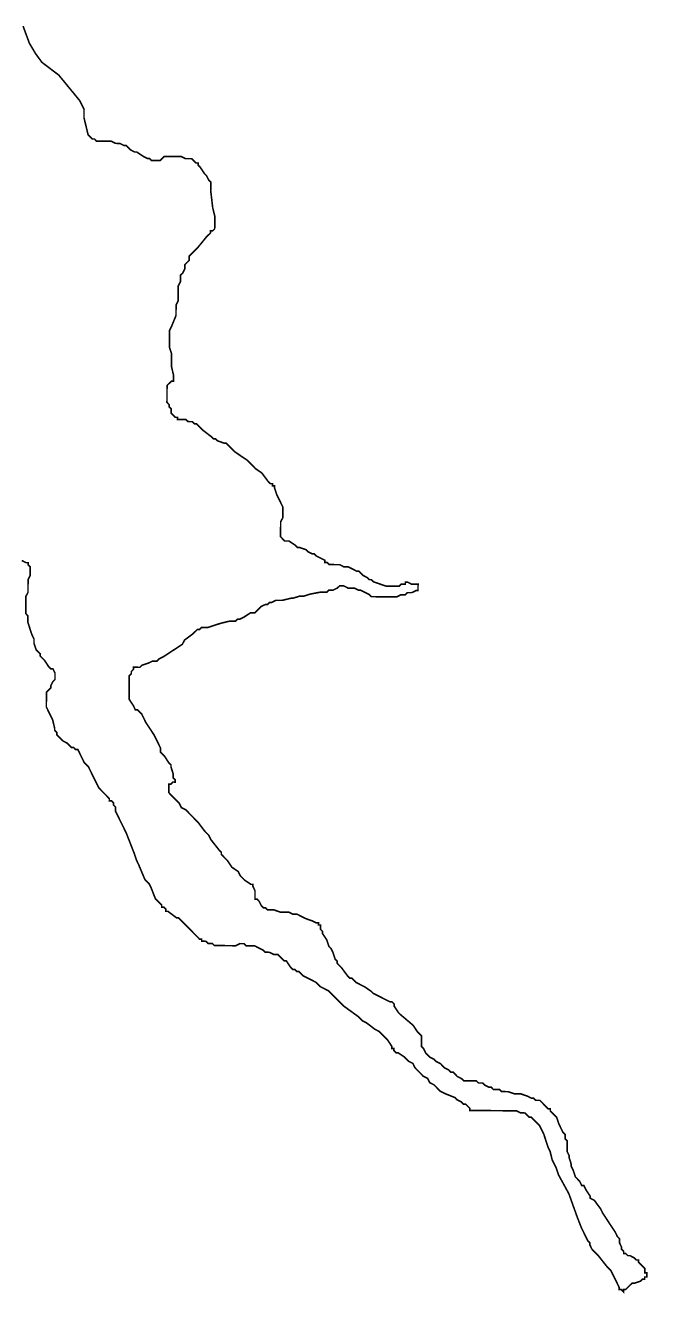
# Model space of a CAD drawing. Header units: metres. Extents: x 290190 to 339802, y 1811045 to 1991312.
# Drawn here: x 321992 to 323174, y 1872990 to 1875399 of the extents above; entities that cross this region are included whole.
import ezdxf

# ---------------------------------------------------------------- set-up
doc = ezdxf.new("R2010")
doc.units = ezdxf.units.M
doc.header["$MEASUREMENT"] = 0
doc.layers.add('HAZARDS LINE', color=1, linetype='Continuous')

msp = doc.modelspace()

# ---------------------------------------------------------------- linework, layer by layer
at = {"layer": 'HAZARDS LINE', "lineweight": 18}
msp.add_lwpolyline([(321985.7, 1874382.5, 3.02, 3.02, 0), (321993.7, 1874378.4, 3.02, 3.02, 0), (321997.8, 1874378.4, 3.02, 3.02, 0), (321997.7, 1874374.3, 3.02, 3.02, 0), (322001.7, 1874370.3, 3.02, 3.02, 0), (322001.7, 1874362.2, 3.02, 3.02, 0), (322001.6, 1874354.2, 3.02, 3.02, 0), (321997.6, 1874346.2, 3.02, 3.02, 0), (321997.4, 1874322, 3.02, 3.02, 0), (321993.3, 1874314, 3.02, 3.02, 0), (321993.2, 1874297.9, 3.02, 3.02, 0), (321993.2, 1874293.8, 3.02, 3.02, 0), (321993.2, 1874285.8, 3.02, 3.02, 0), (321993.1, 1874281.8, 3.02, 3.02, 0), (321997.1, 1874277.7, 3.02, 3.02, 0), (321997.1, 1874265.6, 3.02, 3.02, 0), (322001, 1874253.5, 3.02, 3.02, 0), (322005, 1874241.4, 3.02, 3.02, 0), (322008.9, 1874233.3, 3.02, 3.02, 0), (322008.9, 1874225.3, 3.02, 3.02, 0), (322012.8, 1874213.2, 3.02, 3.02, 0), (322016.8, 1874209.1, 3.02, 3.02, 0), (322020.8, 1874205.1, 3.02, 3.02, 0), (322020.8, 1874201, 3.02, 3.02, 0), (322024.8, 1874197, 3.02, 3.02, 0), (322028.8, 1874192.9, 3.02, 3.02, 0), (322036.8, 1874180.8, 3.02, 3.02, 0), (322040.8, 1874176.8, 3.02, 3.02, 0), (322044.8, 1874176.7, 3.02, 3.02, 0), (322048.8, 1874168.7, 3.02, 3.02, 0), (322048.8, 1874164.6, 3.02, 3.02, 0), (322048.7, 1874160.6, 3.02, 3.02, 0), (322048.7, 1874156.6, 3.02, 3.02, 0), (322044.7, 1874152.6, 3.02, 3.02, 0), (322040.6, 1874144.5, 3.02, 3.02, 0), (322040.6, 1874140.5, 3.02, 3.02, 0), (322036.5, 1874136.5, 3.02, 3.02, 0), (322032.5, 1874132.5, 3.02, 3.02, 0), (322032.4, 1874128.5, 3.02, 3.02, 0), (322032.4, 1874124.5, 3.02, 3.02, 0), (322032.4, 1874120.4, 3.02, 3.02, 0), (322032.4, 1874116.4, 3.02, 3.02, 0), (322032.3, 1874112.4, 3.02, 3.02, 0), (322032.3, 1874108.4, 3.02, 3.02, 0), (322032.3, 1874104.3, 3.02, 3.02, 0), (322040.2, 1874088.2, 3.02, 3.02, 0), (322044.2, 1874080.1, 3.02, 3.02, 0), (322048.1, 1874064, 3.02, 3.02, 0), (322048.1, 1874059.9, 3.02, 3.02, 0), (322052.1, 1874055.9, 3.02, 3.02, 0), (322052.1, 1874051.8, 3.02, 3.02, 0), (322056.1, 1874047.8, 3.02, 3.02, 0), (322060.1, 1874043.7, 3.02, 3.02, 0), (322064.1, 1874039.7, 3.02, 3.02, 0), (322072.1, 1874035.6, 3.02, 3.02, 0), (322076.1, 1874031.6, 3.02, 3.02, 0), (322080.1, 1874027.5, 3.02, 3.02, 0), (322084.1, 1874027.5, 3.02, 3.02, 0), (322088.1, 1874023.4, 3.02, 3.02, 0), (322092.2, 1874023.4, 3.02, 3.02, 0), (322104.1, 1873999.2, 3.02, 3.02, 0), (322112.1, 1873991.1, 3.02, 3.02, 0), (322124, 1873966.8, 3.02, 3.02, 0), (322128, 1873958.7, 3.02, 3.02, 0), (322132, 1873950.7, 3.02, 3.02, 0), (322136, 1873946.6, 3.02, 3.02, 0), (322140, 1873942.6, 3.02, 3.02, 0), (322144, 1873938.5, 3.02, 3.02, 0), (322152, 1873930.4, 3.02, 3.02, 0), (322151.9, 1873926.4, 3.02, 3.02, 0), (322156, 1873926.4, 3.02, 3.02, 0), (322160, 1873922.3, 3.02, 3.02, 0), (322159.9, 1873918.3, 3.02, 3.02, 0), (322163.9, 1873914.2, 3.02, 3.02, 0), (322163.9, 1873906.2, 3.02, 3.02, 0), (322171.8, 1873890, 3.02, 3.02, 0), (322175.8, 1873881.9, 3.02, 3.02, 0), (322183.8, 1873865.8, 3.02, 3.02, 0), (322199.6, 1873825.4, 3.02, 3.02, 0), (322203.6, 1873813.3, 3.02, 3.02, 0), (322207.5, 1873805.2, 3.02, 3.02, 0), (322219.4, 1873777, 3.02, 3.02, 0), (322227.4, 1873768.8, 3.02, 3.02, 0), (322231.4, 1873760.8, 3.02, 3.02, 0), (322239.3, 1873740.6, 3.02, 3.02, 0), (322247.3, 1873732.5, 3.02, 3.02, 0), (322251.3, 1873728.4, 3.02, 3.02, 0), (322251.3, 1873724.4, 3.02, 3.02, 0), (322255.3, 1873724.4, 3.02, 3.02, 0), (322259.3, 1873720.3, 3.02, 3.02, 0), (322259.3, 1873716.3, 3.02, 3.02, 0), (322263.3, 1873716.3, 3.02, 3.02, 0), (322279.4, 1873704.1, 3.02, 3.02, 0), (322283.4, 1873704.1, 3.02, 3.02, 0), (322287.4, 1873700, 3.02, 3.02, 0), (322291.4, 1873696, 3.02, 3.02, 0), (322299.4, 1873687.9, 3.02, 3.02, 0), (322303.4, 1873683.8, 3.02, 3.02, 0), (322315.4, 1873671.6, 3.02, 3.02, 0), (322319.4, 1873667.6, 3.02, 3.02, 0), (322323.4, 1873663.5, 3.02, 3.02, 0), (322327.4, 1873663.5, 3.02, 3.02, 0), (322327.4, 1873659.5, 3.02, 3.02, 0), (322331.4, 1873659.5, 3.02, 3.02, 0), (322335.5, 1873659.4, 3.02, 3.02, 0), (322339.5, 1873655.4, 3.02, 3.02, 0), (322347.5, 1873655.3, 3.02, 3.02, 0), (322351.5, 1873651.3, 3.02, 3.02, 0), (322355.5, 1873651.3, 3.02, 3.02, 0), (322359.6, 1873651.2, 3.02, 3.02, 0), (322367.6, 1873651.2, 3.02, 3.02, 0), (322371.6, 1873651.2, 3.02, 3.02, 0), (322375.7, 1873651.1, 3.02, 3.02, 0), (322379.7, 1873651.1, 3.02, 3.02, 0), (322391.8, 1873651, 3.02, 3.02, 0), (322399.8, 1873655, 3.02, 3.02, 0), (322407.9, 1873654.9, 3.02, 3.02, 0), (322411.9, 1873650.9, 3.02, 3.02, 0), (322415.9, 1873650.9, 3.02, 3.02, 0), (322420, 1873650.8, 3.02, 3.02, 0), (322428, 1873650.8, 3.02, 3.02, 0), (322436, 1873646.7, 3.02, 3.02, 0), (322444.1, 1873642.6, 3.02, 3.02, 0), (322448.1, 1873638.6, 3.02, 3.02, 0), (322452.1, 1873638.6, 3.02, 3.02, 0), (322456.1, 1873638.5, 3.02, 3.02, 0), (322464.1, 1873634.5, 3.02, 3.02, 0), (322468.2, 1873634.4, 3.02, 3.02, 0), (322472.2, 1873634.4, 3.02, 3.02, 0), (322476.2, 1873630.4, 3.02, 3.02, 0), (322480.2, 1873626.3, 3.02, 3.02, 0), (322484.2, 1873622.3, 3.02, 3.02, 0), (322488.2, 1873622.2, 3.02, 3.02, 0), (322496.2, 1873610.1, 3.02, 3.02, 0), (322500.2, 1873606, 3.02, 3.02, 0), (322504.2, 1873606, 3.02, 3.02, 0), (322508.2, 1873602, 3.02, 3.02, 0), (322512.2, 1873601.9, 3.02, 3.02, 0), (322520.3, 1873593.8, 3.02, 3.02, 0), (322536.3, 1873585.7, 3.02, 3.02, 0), (322544.3, 1873581.6, 3.02, 3.02, 0), (322552.3, 1873573.5, 3.02, 3.02, 0), (322560.4, 1873569.4, 3.02, 3.02, 0), (322568.4, 1873565.3, 3.02, 3.02, 0), (322584.4, 1873549.1, 3.02, 3.02, 0), (322596.4, 1873537, 3.02, 3.02, 0), (322624.4, 1873516.7, 3.02, 3.02, 0), (322632.4, 1873508.6, 3.02, 3.02, 0), (322640.5, 1873504.5, 3.02, 3.02, 0), (322656.5, 1873492.3, 3.02, 3.02, 0), (322664.5, 1873488.2, 3.02, 3.02, 0), (322668.5, 1873484.2, 3.02, 3.02, 0), (322672.5, 1873480.1, 3.02, 3.02, 0), (322676.5, 1873476.1, 3.02, 3.02, 0), (322680.5, 1873472, 3.02, 3.02, 0), (322688.5, 1873459.9, 3.02, 3.02, 0), (322688.5, 1873455.9, 3.02, 3.02, 0), (322692.5, 1873455.8, 3.02, 3.02, 0), (322692.5, 1873451.8, 3.02, 3.02, 0), (322696.5, 1873447.7, 3.02, 3.02, 0), (322700.5, 1873447.7, 3.02, 3.02, 0), (322712.5, 1873439.6, 3.02, 3.02, 0), (322716.5, 1873435.5, 3.02, 3.02, 0), (322720.5, 1873431.5, 3.02, 3.02, 0), (322728.6, 1873427.4, 3.02, 3.02, 0), (322732.5, 1873419.3, 3.02, 3.02, 0), (322748.5, 1873403.1, 3.02, 3.02, 0), (322756.6, 1873399, 3.02, 3.02, 0), (322760.5, 1873391, 3.02, 3.02, 0), (322768.6, 1873386.9, 3.02, 3.02, 0), (322776.6, 1873378.8, 3.02, 3.02, 0), (322780.6, 1873374.7, 3.02, 3.02, 0), (322788.6, 1873370.6, 3.02, 3.02, 0), (322808.7, 1873362.5, 3.02, 3.02, 0), (322812.7, 1873358.4, 3.02, 3.02, 0), (322820.7, 1873354.3, 3.02, 3.02, 0), (322824.7, 1873350.3, 3.02, 3.02, 0), (322828.7, 1873350.3, 3.02, 3.02, 0), (322836.7, 1873342.2, 3.02, 3.02, 0), (322836.7, 1873338.1, 3.02, 3.02, 0), (322840.7, 1873338.1, 3.02, 3.02, 0), (322844.8, 1873338.1, 3.02, 3.02, 0), (322848.8, 1873338.1, 3.02, 3.02, 0), (322856.8, 1873338, 3.02, 3.02, 0), (322864.9, 1873338, 3.02, 3.02, 0), (322868.9, 1873337.9, 3.02, 3.02, 0), (322889, 1873337.8, 3.02, 3.02, 0), (322901.1, 1873337.7, 3.02, 3.02, 0), (322909.2, 1873337.7, 3.02, 3.02, 0), (322917.2, 1873337.6, 3.02, 3.02, 0), (322925.3, 1873337.6, 3.02, 3.02, 0), (322933.3, 1873333.5, 3.02, 3.02, 0), (322937.3, 1873333.5, 3.02, 3.02, 0), (322941.4, 1873333.4, 3.02, 3.02, 0), (322945.4, 1873329.4, 3.02, 3.02, 0), (322949.4, 1873325.3, 3.02, 3.02, 0), (322953.4, 1873325.3, 3.02, 3.02, 0), (322957.4, 1873321.3, 3.02, 3.02, 0), (322961.4, 1873317.2, 3.02, 3.02, 0), (322965.4, 1873313.2, 3.02, 3.02, 0), (322969.4, 1873309.1, 3.02, 3.02, 0), (322973.4, 1873301, 3.02, 3.02, 0), (322977.3, 1873292.9, 3.02, 3.02, 0), (322981.3, 1873280.8, 3.02, 3.02, 0), (322985.2, 1873268.7, 3.02, 3.02, 0), (322989.2, 1873260.7, 3.02, 3.02, 0), (322993.1, 1873244.5, 3.02, 3.02, 0), (322997.1, 1873236.4, 3.02, 3.02, 0), (323001.1, 1873228.4, 3.02, 3.02, 0), (323005, 1873216.3, 3.02, 3.02, 0), (323024.9, 1873179.9, 3.02, 3.02, 0), (323040.8, 1873135.5, 3.02, 3.02, 0), (323048.7, 1873115.3, 3.02, 3.02, 0), (323052.7, 1873107.2, 3.02, 3.02, 0), (323060.6, 1873091.1, 3.02, 3.02, 0), (323064.6, 1873087, 3.02, 3.02, 0), (323064.6, 1873083, 3.02, 3.02, 0), (323068.6, 1873074.9, 3.02, 3.02, 0), (323076.6, 1873066.8, 3.02, 3.02, 0), (323080.6, 1873062.7, 3.02, 3.02, 0), (323096.5, 1873042.5, 3.02, 3.02, 0), (323100.5, 1873038.5, 3.02, 3.02, 0), (323104.5, 1873034.4, 3.02, 3.02, 0), (323108.5, 1873026.3, 3.02, 3.02, 0), (323116.5, 1873010.2, 3.02, 3.02, 0), (323120.4, 1873002.1, 3.02, 3.02, 0), (323120.4, 1872998.1, 3.02, 3.02, 0), (323124.4, 1872998, 3.02, 3.02, 0), (323128.5, 1872994, 3.02, 3.02, 0), (323128.5, 1872998, 3.02, 3.02, 0), (323132.5, 1872998, 3.02, 3.02, 0), (323140.6, 1873006, 3.02, 3.02, 0), (323144.7, 1873010, 3.02, 3.02, 0), (323148.7, 1873010, 3.02, 3.02, 0), (323160.8, 1873013.9, 3.02, 3.02, 0), (323164.8, 1873017.9, 3.02, 3.02, 0), (323168.9, 1873017.9, 3.02, 3.02, 0), (323168.9, 1873021.9, 3.02, 3.02, 0), (323172.9, 1873021.9, 3.02, 3.02, 0), (323172.9, 1873025.9, 3.02, 3.02, 0), (323173, 1873029.9, 3.02, 3.02, 0), (323168.9, 1873030, 3.02, 3.02, 0), (323169, 1873034, 3.02, 3.02, 0), (323169, 1873038, 3.02, 3.02, 0), (323165, 1873042.1, 3.02, 3.02, 0), (323161, 1873046.1, 3.02, 3.02, 0), (323157, 1873050.2, 3.02, 3.02, 0), (323157, 1873054.2, 3.02, 3.02, 0), (323153, 1873054.2, 3.02, 3.02, 0), (323149, 1873058.3, 3.02, 3.02, 0), (323141, 1873062.4, 3.02, 3.02, 0), (323136.9, 1873062.4, 3.02, 3.02, 0), (323132.9, 1873066.4, 3.02, 3.02, 0), (323128.9, 1873066.5, 3.02, 3.02, 0), (323128.9, 1873070.5, 3.02, 3.02, 0), (323124.9, 1873074.5, 3.02, 3.02, 0), (323125, 1873078.6, 3.02, 3.02, 0), (323121, 1873086.7, 3.02, 3.02, 0), (323121, 1873094.7, 3.02, 3.02, 0), (323117, 1873098.8, 3.02, 3.02, 0), (323113.1, 1873106.8, 3.02, 3.02, 0), (323105.1, 1873119, 3.02, 3.02, 0), (323097.1, 1873131.1, 3.02, 3.02, 0), (323089.1, 1873143.2, 3.02, 3.02, 0), (323085.2, 1873151.3, 3.02, 3.02, 0), (323073.2, 1873167.5, 3.02, 3.02, 0), (323065.2, 1873171.6, 3.02, 3.02, 0), (323065.2, 1873175.6, 3.02, 3.02, 0), (323057.2, 1873187.7, 3.02, 3.02, 0), (323053.2, 1873195.8, 3.02, 3.02, 0), (323049.2, 1873195.8, 3.02, 3.02, 0), (323045.2, 1873203.9, 3.02, 3.02, 0), (323041.2, 1873208, 3.02, 3.02, 0), (323037.2, 1873212, 3.02, 3.02, 0), (323033.3, 1873224.1, 3.02, 3.02, 0), (323029.3, 1873232.2, 3.02, 3.02, 0), (323029.3, 1873236.2, 3.02, 3.02, 0), (323025.4, 1873248.3, 3.02, 3.02, 0), (323025.4, 1873252.4, 3.02, 3.02, 0), (323021.4, 1873260.4, 3.02, 3.02, 0), (323021.6, 1873280.6, 3.02, 3.02, 0), (323017.6, 1873284.6, 3.02, 3.02, 0), (323017.6, 1873288.7, 3.02, 3.02, 0), (323017.6, 1873292.7, 3.02, 3.02, 0), (323013.6, 1873296.7, 3.02, 3.02, 0), (323005.7, 1873312.9, 3.02, 3.02, 0), (323001.7, 1873325, 3.02, 3.02, 0), (322997.7, 1873329.1, 3.02, 3.02, 0), (322993.7, 1873333.1, 3.02, 3.02, 0), (322989.7, 1873337.2, 3.02, 3.02, 0), (322989.7, 1873341.2, 3.02, 3.02, 0), (322985.7, 1873341.2, 3.02, 3.02, 0), (322981.7, 1873345.3, 3.02, 3.02, 0), (322977.7, 1873349.3, 3.02, 3.02, 0), (322973.7, 1873353.4, 3.02, 3.02, 0), (322969.7, 1873357.4, 3.02, 3.02, 0), (322961.6, 1873357.5, 3.02, 3.02, 0), (322957.6, 1873361.5, 3.02, 3.02, 0), (322953.6, 1873361.5, 3.02, 3.02, 0), (322945.6, 1873365.6, 3.02, 3.02, 0), (322933.5, 1873369.7, 3.02, 3.02, 0), (322921.5, 1873369.8, 3.02, 3.02, 0), (322909.4, 1873373.9, 3.02, 3.02, 0), (322897.3, 1873374, 3.02, 3.02, 0), (322893.3, 1873378, 3.02, 3.02, 0), (322889.3, 1873378.1, 3.02, 3.02, 0), (322881.3, 1873378.1, 3.02, 3.02, 0), (322877.3, 1873382.2, 3.02, 3.02, 0), (322873.2, 1873382.2, 3.02, 3.02, 0), (322865.2, 1873386.3, 3.02, 3.02, 0), (322861.2, 1873390.3, 3.02, 3.02, 0), (322857.2, 1873390.3, 3.02, 3.02, 0), (322853.1, 1873390.4, 3.02, 3.02, 0), (322849.1, 1873394.4, 3.02, 3.02, 0), (322837.1, 1873394.5, 3.02, 3.02, 0), (322833, 1873394.5, 3.02, 3.02, 0), (322829, 1873394.6, 3.02, 3.02, 0), (322825, 1873394.6, 3.02, 3.02, 0), (322821, 1873398.6, 3.02, 3.02, 0), (322813, 1873402.7, 3.02, 3.02, 0), (322809, 1873406.8, 3.02, 3.02, 0), (322805, 1873410.8, 3.02, 3.02, 0), (322800.9, 1873410.8, 3.02, 3.02, 0), (322796.9, 1873414.9, 3.02, 3.02, 0), (322788.9, 1873419, 3.02, 3.02, 0), (322780.9, 1873427.1, 3.02, 3.02, 0), (322772.9, 1873431.2, 3.02, 3.02, 0), (322768.9, 1873435.2, 3.02, 3.02, 0), (322760.9, 1873439.3, 3.02, 3.02, 0), (322756.9, 1873443.3, 3.02, 3.02, 0), (322752.8, 1873447.4, 3.02, 3.02, 0), (322748.9, 1873455.5, 3.02, 3.02, 0), (322744.9, 1873459.5, 3.02, 3.02, 0), (322744.9, 1873463.5, 3.02, 3.02, 0), (322744.9, 1873467.6, 3.02, 3.02, 0), (322745, 1873471.6, 3.02, 3.02, 0), (322745, 1873475.6, 3.02, 3.02, 0), (322745, 1873479.7, 3.02, 3.02, 0), (322741, 1873483.7, 3.02, 3.02, 0), (322737, 1873487.8, 3.02, 3.02, 0), (322729, 1873499.9, 3.02, 3.02, 0), (322705, 1873520.2, 3.02, 3.02, 0), (322701, 1873524.2, 3.02, 3.02, 0), (322693, 1873536.4, 3.02, 3.02, 0), (322693, 1873540.4, 3.02, 3.02, 0), (322689, 1873544.4, 3.02, 3.02, 0), (322685, 1873544.5, 3.02, 3.02, 0), (322677, 1873548.5, 3.02, 3.02, 0), (322660.9, 1873556.7, 3.02, 3.02, 0), (322652.9, 1873560.8, 3.02, 3.02, 0), (322648.9, 1873564.8, 3.02, 3.02, 0), (322636.9, 1873573, 3.02, 3.02, 0), (322620.8, 1873581.1, 3.02, 3.02, 0), (322616.8, 1873585.2, 3.02, 3.02, 0), (322612.8, 1873589.2, 3.02, 3.02, 0), (322608.8, 1873589.2, 3.02, 3.02, 0), (322604.8, 1873593.3, 3.02, 3.02, 0), (322592.8, 1873609.5, 3.02, 3.02, 0), (322588.8, 1873613.5, 3.02, 3.02, 0), (322584.8, 1873617.6, 3.02, 3.02, 0), (322584.8, 1873621.6, 3.02, 3.02, 0), (322580.8, 1873625.7, 3.02, 3.02, 0), (322576.9, 1873637.8, 3.02, 3.02, 0), (322572.9, 1873645.9, 3.02, 3.02, 0), (322568.9, 1873649.9, 3.02, 3.02, 0), (322565, 1873662, 3.02, 3.02, 0), (322557, 1873674.1, 3.02, 3.02, 0), (322557, 1873678.2, 3.02, 3.02, 0), (322553, 1873682.2, 3.02, 3.02, 0), (322553, 1873686.2, 3.02, 3.02, 0), (322553.1, 1873690.3, 3.02, 3.02, 0), (322549, 1873690.3, 3.02, 3.02, 0), (322549.1, 1873694.3, 3.02, 3.02, 0), (322545, 1873694.4, 3.02, 3.02, 0), (322537, 1873698.4, 3.02, 3.02, 0), (322525, 1873702.5, 3.02, 3.02, 0), (322516.9, 1873706.6, 3.02, 3.02, 0), (322508.9, 1873710.7, 3.02, 3.02, 0), (322504.9, 1873710.7, 3.02, 3.02, 0), (322500.9, 1873710.7, 3.02, 3.02, 0), (322492.8, 1873714.8, 3.02, 3.02, 0), (322476.7, 1873714.9, 3.02, 3.02, 0), (322464.7, 1873719, 3.02, 3.02, 0), (322460.6, 1873719, 3.02, 3.02, 0), (322452.6, 1873719.1, 3.02, 3.02, 0), (322448.6, 1873723.2, 3.02, 3.02, 0), (322444.6, 1873723.2, 3.02, 3.02, 0), (322440.6, 1873727.2, 3.02, 3.02, 0), (322436.6, 1873735.3, 3.02, 3.02, 0), (322432.6, 1873739.4, 3.02, 3.02, 0), (322428.6, 1873739.4, 3.02, 3.02, 0), (322428.6, 1873743.4, 3.02, 3.02, 0), (322428.6, 1873747.4, 3.02, 3.02, 0), (322428.7, 1873755.5, 3.02, 3.02, 0), (322424.7, 1873763.6, 3.02, 3.02, 0), (322424.7, 1873767.6, 3.02, 3.02, 0), (322420.7, 1873767.6, 3.02, 3.02, 0), (322408.7, 1873775.8, 3.02, 3.02, 0), (322400.7, 1873783.9, 3.02, 3.02, 0), (322396.7, 1873791.9, 3.02, 3.02, 0), (322384.7, 1873800.1, 3.02, 3.02, 0), (322376.7, 1873812.2, 3.02, 3.02, 0), (322364.7, 1873824.4, 3.02, 3.02, 0), (322364.7, 1873828.4, 3.02, 3.02, 0), (322360.7, 1873832.4, 3.02, 3.02, 0), (322344.7, 1873852.7, 3.02, 3.02, 0), (322340.8, 1873860.8, 3.02, 3.02, 0), (322336.8, 1873864.8, 3.02, 3.02, 0), (322332.8, 1873868.9, 3.02, 3.02, 0), (322320.8, 1873885, 3.02, 3.02, 0), (322296.8, 1873909.4, 3.02, 3.02, 0), (322288.7, 1873913.4, 3.02, 3.02, 0), (322284.8, 1873921.5, 3.02, 3.02, 0), (322280.8, 1873925.6, 3.02, 3.02, 0), (322272.8, 1873933.7, 3.02, 3.02, 0), (322268.8, 1873937.7, 3.02, 3.02, 0), (322264.8, 1873941.8, 3.02, 3.02, 0), (322264.8, 1873945.8, 3.02, 3.02, 0), (322264.8, 1873949.8, 3.02, 3.02, 0), (322264.8, 1873953.9, 3.02, 3.02, 0), (322264.9, 1873957.9, 3.02, 3.02, 0), (322268.9, 1873957.9, 3.02, 3.02, 0), (322273, 1873961.9, 3.02, 3.02, 0), (322277, 1873961.8, 3.02, 3.02, 0), (322277, 1873965.9, 3.02, 3.02, 0), (322273, 1873969.9, 3.02, 3.02, 0), (322273.1, 1873978, 3.02, 3.02, 0), (322269.1, 1873990.1, 3.02, 3.02, 0), (322269.1, 1873994.1, 3.02, 3.02, 0), (322265.1, 1873998.1, 3.02, 3.02, 0), (322257.2, 1874010.3, 3.02, 3.02, 0), (322249.2, 1874018.4, 3.02, 3.02, 0), (322249.2, 1874026.4, 3.02, 3.02, 0), (322245.2, 1874034.5, 3.02, 3.02, 0), (322237.3, 1874050.7, 3.02, 3.02, 0), (322229.3, 1874062.8, 3.02, 3.02, 0), (322221.3, 1874074.9, 3.02, 3.02, 0), (322217.4, 1874083, 3.02, 3.02, 0), (322213.4, 1874091.1, 3.02, 3.02, 0), (322209.4, 1874095.1, 3.02, 3.02, 0), (322205.4, 1874099.2, 3.02, 3.02, 0), (322201.3, 1874099.2, 3.02, 3.02, 0), (322197.4, 1874107.3, 3.02, 3.02, 0), (322189.4, 1874119.4, 3.02, 3.02, 0), (322189.5, 1874139.6, 3.02, 3.02, 0), (322189.6, 1874155.7, 3.02, 3.02, 0), (322189.7, 1874159.7, 3.02, 3.02, 0), (322189.7, 1874163.7, 3.02, 3.02, 0), (322193.7, 1874167.7, 3.02, 3.02, 0), (322193.8, 1874171.8, 3.02, 3.02, 0), (322197.8, 1874175.8, 3.02, 3.02, 0), (322197.8, 1874179.8, 3.02, 3.02, 0), (322201.9, 1874179.8, 3.02, 3.02, 0), (322209.9, 1874179.7, 3.02, 3.02, 0), (322214, 1874183.7, 3.02, 3.02, 0), (322226.1, 1874187.7, 3.02, 3.02, 0), (322234.1, 1874191.6, 3.02, 3.02, 0), (322238.2, 1874191.6, 3.02, 3.02, 0), (322242.2, 1874191.6, 3.02, 3.02, 0), (322246.2, 1874195.6, 3.02, 3.02, 0), (322254.3, 1874199.6, 3.02, 3.02, 0), (322278.6, 1874215.5, 3.02, 3.02, 0), (322290.7, 1874223.5, 3.02, 3.02, 0), (322294.8, 1874231.5, 3.02, 3.02, 0), (322311, 1874243.5, 3.02, 3.02, 0), (322315, 1874247.5, 3.02, 3.02, 0), (322319.1, 1874251.5, 3.02, 3.02, 0), (322323.1, 1874251.5, 3.02, 3.02, 0), (322327.2, 1874255.5, 3.02, 3.02, 0), (322331.2, 1874255.5, 3.02, 3.02, 0), (322339.2, 1874255.4, 3.02, 3.02, 0), (322363.4, 1874263.3, 3.02, 3.02, 0), (322379.6, 1874267.2, 3.02, 3.02, 0), (322391.6, 1874267.2, 3.02, 3.02, 0), (322395.7, 1874271.2, 3.02, 3.02, 0), (322399.7, 1874271.1, 3.02, 3.02, 0), (322407.8, 1874275.1, 3.02, 3.02, 0), (322419.9, 1874283.1, 3.02, 3.02, 0), (322428, 1874283, 3.02, 3.02, 0), (322432, 1874287, 3.02, 3.02, 0), (322440.1, 1874295, 3.02, 3.02, 0), (322448.2, 1874299, 3.02, 3.02, 0), (322452.2, 1874299, 3.02, 3.02, 0), (322456.3, 1874303, 3.02, 3.02, 0), (322460.3, 1874303, 3.02, 3.02, 0), (322468.4, 1874306.9, 3.02, 3.02, 0), (322480.5, 1874306.9, 3.02, 3.02, 0), (322496.6, 1874310.8, 3.02, 3.02, 0), (322500.6, 1874310.8, 3.02, 3.02, 0), (322512.7, 1874314.7, 3.02, 3.02, 0), (322516.8, 1874314.7, 3.02, 3.02, 0), (322520.8, 1874314.7, 3.02, 3.02, 0), (322532.9, 1874318.6, 3.02, 3.02, 0), (322553.1, 1874322.5, 3.02, 3.02, 0), (322561.1, 1874322.5, 3.02, 3.02, 0), (322565.1, 1874322.4, 3.02, 3.02, 0), (322569.2, 1874326.4, 3.02, 3.02, 0), (322577.2, 1874326.4, 3.02, 3.02, 0), (322585.3, 1874330.4, 3.02, 3.02, 0), (322589.4, 1874334.4, 3.02, 3.02, 0), (322593.4, 1874334.3, 3.02, 3.02, 0), (322597.4, 1874334.3, 3.02, 3.02, 0), (322605.4, 1874330.2, 3.02, 3.02, 0), (322613.5, 1874330.2, 3.02, 3.02, 0), (322617.5, 1874330.2, 3.02, 3.02, 0), (322625.5, 1874326.1, 3.02, 3.02, 0), (322629.6, 1874326, 3.02, 3.02, 0), (322637.6, 1874322, 3.02, 3.02, 0), (322645.6, 1874317.9, 3.02, 3.02, 0), (322649.6, 1874313.8, 3.02, 3.02, 0), (322653.7, 1874313.8, 3.02, 3.02, 0), (322657.7, 1874313.8, 3.02, 3.02, 0), (322665.7, 1874313.7, 3.02, 3.02, 0), (322669.8, 1874313.7, 3.02, 3.02, 0), (322673.8, 1874313.7, 3.02, 3.02, 0), (322681.8, 1874313.6, 3.02, 3.02, 0), (322693.9, 1874313.6, 3.02, 3.02, 0), (322697.9, 1874313.5, 3.02, 3.02, 0), (322706, 1874317.5, 3.02, 3.02, 0), (322714.1, 1874317.5, 3.02, 3.02, 0), (322718.1, 1874321.5, 3.02, 3.02, 0), (322722.2, 1874321.4, 3.02, 3.02, 0), (322726.2, 1874321.4, 3.02, 3.02, 0), (322734.3, 1874325.4, 3.02, 3.02, 0), (322738.3, 1874325.4, 3.02, 3.02, 0), (322738.3, 1874329.4, 3.02, 3.02, 0), (322738.3, 1874333.4, 3.02, 3.02, 0), (322738.4, 1874337.4, 3.02, 3.02, 0), (322734.3, 1874337.5, 3.02, 3.02, 0), (322726.3, 1874337.5, 3.02, 3.02, 0), (322718.3, 1874341.6, 3.02, 3.02, 0), (322714.2, 1874341.6, 3.02, 3.02, 0), (322714.2, 1874337.6, 3.02, 3.02, 0), (322706.1, 1874337.6, 3.02, 3.02, 0), (322702.1, 1874333.6, 3.02, 3.02, 0), (322677.9, 1874333.8, 3.02, 3.02, 0), (322653.8, 1874342, 3.02, 3.02, 0), (322649.8, 1874346.1, 3.02, 3.02, 0), (322645.8, 1874346.1, 3.02, 3.02, 0), (322641.8, 1874350.1, 3.02, 3.02, 0), (322633.8, 1874354.2, 3.02, 3.02, 0), (322625.8, 1874362.3, 3.02, 3.02, 0), (322621.8, 1874362.3, 3.02, 3.02, 0), (322605.7, 1874370.5, 3.02, 3.02, 0), (322597.6, 1874370.5, 3.02, 3.02, 0), (322589.6, 1874374.6, 3.02, 3.02, 0), (322569.5, 1874374.8, 3.02, 3.02, 0), (322565.5, 1874378.8, 3.02, 3.02, 0), (322561.5, 1874378.8, 3.02, 3.02, 0), (322561.5, 1874382.9, 3.02, 3.02, 0), (322545.4, 1874391, 3.02, 3.02, 0), (322541.4, 1874395.1, 3.02, 3.02, 0), (322537.4, 1874395.1, 3.02, 3.02, 0), (322529.4, 1874399.2, 3.02, 3.02, 0), (322525.4, 1874403.2, 3.02, 3.02, 0), (322513.3, 1874407.3, 3.02, 3.02, 0), (322509.3, 1874407.3, 3.02, 3.02, 0), (322505.3, 1874411.4, 3.02, 3.02, 0), (322493.3, 1874419.5, 3.02, 3.02, 0), (322485.2, 1874419.6, 3.02, 3.02, 0), (322481.2, 1874423.6, 3.02, 3.02, 0), (322477.2, 1874427.7, 3.02, 3.02, 0), (322477.4, 1874455.9, 3.02, 3.02, 0), (322481.5, 1874463.9, 3.02, 3.02, 0), (322481.6, 1874484, 3.02, 3.02, 0), (322477.6, 1874492.1, 3.02, 3.02, 0), (322469.7, 1874508.3, 3.02, 3.02, 0), (322465.7, 1874520.4, 3.02, 3.02, 0), (322465.8, 1874524.4, 3.02, 3.02, 0), (322461.7, 1874524.4, 3.02, 3.02, 0), (322461.8, 1874528.5, 3.02, 3.02, 0), (322457.7, 1874528.5, 3.02, 3.02, 0), (322453.7, 1874532.5, 3.02, 3.02, 0), (322441.7, 1874548.7, 3.02, 3.02, 0), (322429.7, 1874556.9, 3.02, 3.02, 0), (322413.7, 1874573.1, 3.02, 3.02, 0), (322389.7, 1874589.3, 3.02, 3.02, 0), (322377.7, 1874601.5, 3.02, 3.02, 0), (322373.7, 1874605.5, 3.02, 3.02, 0), (322369.6, 1874605.6, 3.02, 3.02, 0), (322357.6, 1874609.7, 3.02, 3.02, 0), (322353.6, 1874613.7, 3.02, 3.02, 0), (322349.6, 1874613.7, 3.02, 3.02, 0), (322345.6, 1874617.8, 3.02, 3.02, 0), (322329.5, 1874630, 3.02, 3.02, 0), (322325.5, 1874634, 3.02, 3.02, 0), (322317.5, 1874642.1, 3.02, 3.02, 0), (322313.5, 1874642.2, 3.02, 3.02, 0), (322309.5, 1874646.2, 3.02, 3.02, 0), (322301.4, 1874646.3, 3.02, 3.02, 0), (322297.4, 1874650.3, 3.02, 3.02, 0), (322281.3, 1874650.4, 3.02, 3.02, 0), (322281.4, 1874654.4, 3.02, 3.02, 0), (322277.3, 1874654.5, 3.02, 3.02, 0), (322273.3, 1874658.5, 3.02, 3.02, 0), (322269.3, 1874662.6, 3.02, 3.02, 0), (322269.4, 1874670.6, 3.02, 3.02, 0), (322265.4, 1874674.7, 3.02, 3.02, 0), (322265.4, 1874678.7, 3.02, 3.02, 0), (322261.4, 1874682.8, 3.02, 3.02, 0), (322261.6, 1874715, 3.02, 3.02, 0), (322265.7, 1874719, 3.02, 3.02, 0), (322269.7, 1874723, 3.02, 3.02, 0), (322273.7, 1874722.9, 3.02, 3.02, 0), (322273.8, 1874735, 3.02, 3.02, 0), (322269.9, 1874751.2, 3.02, 3.02, 0), (322270.1, 1874775.3, 3.02, 3.02, 0), (322266.1, 1874787.4, 3.02, 3.02, 0), (322266.3, 1874819.6, 3.02, 3.02, 0), (322270.4, 1874827.7, 3.02, 3.02, 0), (322278.6, 1874847.8, 3.02, 3.02, 0), (322278.7, 1874867.9, 3.02, 3.02, 0), (322282.8, 1874875.9, 3.02, 3.02, 0), (322282.9, 1874904.1, 3.02, 3.02, 0), (322287, 1874912.1, 3.02, 3.02, 0), (322287.1, 1874924.2, 3.02, 3.02, 0), (322291.2, 1874928.2, 3.02, 3.02, 0), (322295.2, 1874936.2, 3.02, 3.02, 0), (322295.3, 1874944.3, 3.02, 3.02, 0), (322299.3, 1874948.3, 3.02, 3.02, 0), (322303.4, 1874952.3, 3.02, 3.02, 0), (322303.4, 1874960.3, 3.02, 3.02, 0), (322307.5, 1874964.3, 3.02, 3.02, 0), (322311.5, 1874968.4, 3.02, 3.02, 0), (322319.6, 1874976.4, 3.02, 3.02, 0), (322335.9, 1874996.4, 3.02, 3.02, 0), (322344, 1875004.4, 3.02, 3.02, 0), (322344, 1875008.4, 3.02, 3.02, 0), (322348, 1875008.4, 3.02, 3.02, 0), (322352.1, 1875012.4, 3.02, 3.02, 0), (322352.2, 1875036.6, 3.02, 3.02, 0), (322348.3, 1875052.7, 3.02, 3.02, 0), (322344.5, 1875084.9, 3.02, 3.02, 0), (322344.6, 1875101, 3.02, 3.02, 0), (322340.6, 1875105.1, 3.02, 3.02, 0), (322336.6, 1875113.2, 3.02, 3.02, 0), (322332.6, 1875117.2, 3.02, 3.02, 0), (322324.6, 1875129.3, 3.02, 3.02, 0), (322320.6, 1875133.4, 3.02, 3.02, 0), (322320.7, 1875137.4, 3.02, 3.02, 0), (322316.6, 1875137.5, 3.02, 3.02, 0), (322312.6, 1875141.5, 3.02, 3.02, 0), (322308.6, 1875145.6, 3.02, 3.02, 0), (322296.6, 1875145.6, 3.02, 3.02, 0), (322288.5, 1875149.7, 3.02, 3.02, 0), (322256.3, 1875149.9, 3.02, 3.02, 0), (322252.3, 1875145.9, 3.02, 3.02, 0), (322248.2, 1875141.9, 3.02, 3.02, 0), (322232.1, 1875142, 3.02, 3.02, 0), (322228.1, 1875146.1, 3.02, 3.02, 0), (322224.1, 1875146.1, 3.02, 3.02, 0), (322216.1, 1875150.2, 3.02, 3.02, 0), (322204, 1875158.3, 3.02, 3.02, 0), (322200, 1875158.3, 3.02, 3.02, 0), (322192, 1875162.4, 3.02, 3.02, 0), (322184, 1875170.5, 3.02, 3.02, 0), (322180, 1875170.5, 3.02, 3.02, 0), (322171.9, 1875174.6, 3.02, 3.02, 0), (322163.9, 1875174.7, 3.02, 3.02, 0), (322155.8, 1875178.7, 3.02, 3.02, 0), (322127.7, 1875178.9, 3.02, 3.02, 0), (322123.7, 1875183, 3.02, 3.02, 0), (322119.6, 1875183, 3.02, 3.02, 0), (322111.6, 1875191.1, 3.02, 3.02, 0), (322107.7, 1875207.2, 3.02, 3.02, 0), (322103.8, 1875223.4, 3.02, 3.02, 0), (322103.9, 1875239.5, 3.02, 3.02, 0), (322095.9, 1875255.6, 3.02, 3.02, 0), (322056, 1875304.2, 3.02, 3.02, 0), (322040, 1875316.4, 3.02, 3.02, 0), (322023.9, 1875328.6, 3.02, 3.02, 0), (322012, 1875344.8, 3.02, 3.02, 0), (322000, 1875365, 3.02, 3.02, 0), (321988.1, 1875397.3, 3.02, 3.02, 0)], format="xyseb", dxfattribs=at)

doc.saveas('drawing.dxf')
